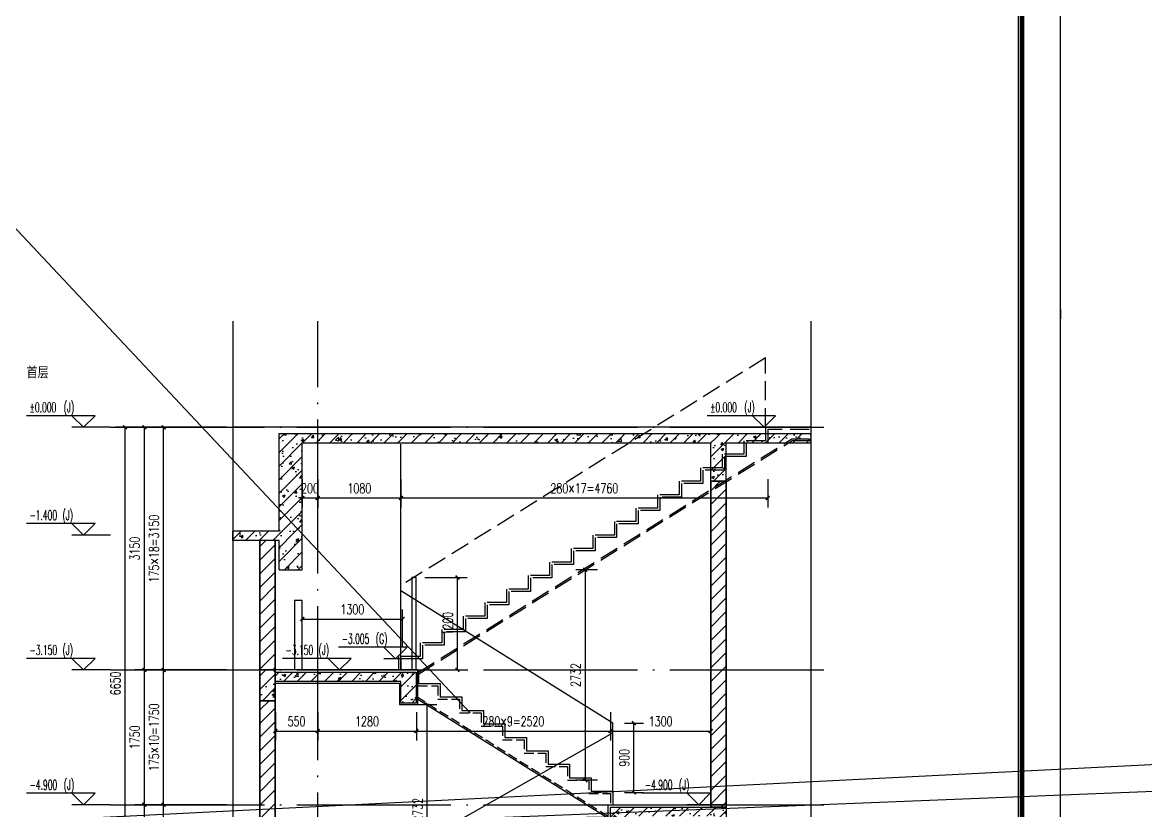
# Model space of a CAD drawing. Header units: millimetres. Extents: x 434053 to 1059003, y -2417481 to 936527.
# Drawn here: x 545028 to 559603, y -1790107 to -1779877 of the extents above; entities that cross this region are included whole.
import ezdxf

# ---------------------------------------------------------------- set-up
doc = ezdxf.new("R2010")
doc.units = ezdxf.units.MM
doc.header["$LTSCALE"] = 1000
doc.header["$MEASUREMENT"] = 0
doc.linetypes.add('DASH', pattern=[0.35, 0.25, -0.1])
doc.linetypes.add('DOTE', pattern=[2.42, 2, -0.2, 0.02, -0.2])
doc.layers.get('Defpoints').update_dxf_attribs({"color": 6})
doc.layers.add('20221202建筑修改', color=6, linetype='Continuous', plot=False)
for name, color, linetype in [('A-ANNO-DIMS', 3, 'Continuous'), ('A-ANNO-TTLB', 7, 'Continuous'), ('A-AXIS', 16, 'DOTE'), ('A-WALL-PATT', 8, 'Continuous'), ('COLUMN', 5, 'Continuous'), ('DIM_ELEV', 3, 'Continuous'), ('DIM_SYMB', 3, 'Continuous'), ('DOTE', 16, 'DOTE'), ('PUB_DIM', 83, 'Continuous'), ('PUB_HATCH', 8, 'Continuous'), ('PUB_TEXT', 7, 'Continuous'), ('S_A-FLOR-STR', 2, 'Continuous'), ('S_STAIR', 2, 'Continuous'), ('STAIR', 2, 'Continuous'), ('WALL', 5, 'Continuous')]:
    doc.layers.add(name, color=color, linetype=linetype)
doc.layers.add('A-WALL', color=5, linetype='Continuous', lineweight=35)
doc.styles.add('_TCH_DIM', font='SIMPLEX.shx', dxfattribs={"width": 0.8, "height": 3, "bigfont": 'GBCBIG.shx'})
doc.styles.add('_TCH_DIM_T3', font='SIMPLEX', dxfattribs={"width": 0.705882, "bigfont": 'GBCBIG'})
doc.styles.add('宋体', font='', dxfattribs={"width": 0.8})
doc.styles.get('宋体').set_extended_font_data('SimSun')
doc.dimstyles.new('_TCH_ARCH&&50', dxfattribs={"dimtxt": 127.5, "dimasz": 50, "dimexe": 125, "dimexo": 150, "dimgap": 61.25, "dimtad": 1, "dimdec": 0, "dimzin": 0, "dimdsep": 46, "dimtxsty": '_TCH_DIM_T3', "dimblk": 'ARCHTICK', "dimcen": 0.09, "dimclrt": 7, "dimazin": 2, "dimtfac": 1, "dimtdec": 0, "dimtix": 1, "dimtmove": 2, "dimatfit": 3, "dimfxl": 1, "dimtolj": 1, "dimtzin": 0, "dimarcsym": 0})
pattern_1 = [(45, (-1713816.56, -1462982.77), (-88.3883476, 88.3883476), []), (50, (-1713816.56, -1462982.77), (358.63009, -31.376067), [37.5, -412.5]), (355, (-1713816.56, -1462982.77), (-69.375667, 376.096067), [30, -330]), (100.4514, (-1713786.68, -1462985.4), (289.25469, 344.71977), [31.870095, -350.571056]), (46.1842, (-1713816.56, -1462882.77), (533.620524, -82.75951), [56.25, -618.75]), (96.6356, (-1713772.1, -1462889.67), (467.33135, 487.05894), [47.80514, -525.8565]), (351.1842, (-1713816.56, -1462882.77), (467.33097, 487.0593), [45, -495]), (21, (-1713766.56, -1462907.77), (298.453526, -201.309445), [37.5, -412.5]), (326, (-1713766.56, -1462907.77), (121.657666, 362.57502), [30, -330]), (71.4514, (-1713741.7, -1462924.55), (420.111314, 161.26525), [31.870095, -350.571056]), (37.5, (-1713816.56, -1462982.77), (6.079928, 166.446927), [0, -326, 0, -335, 0, -331.25]), (7.5, (-1713816.56, -1462982.77), (131.534769, 197.205856), [0, -191, 0, -318.5, 0, -126.25]), (327.5, (-1713928.06, -1462982.77), (266.911218, -11.277436), [0, -125, 0, -390, 0, -517.5]), (317.5, (-1713978.06, -1462982.77), (291.593085, 50.05249), [0, -162.5, 0, -259, 0, -367.5])]
pattern_2 = [(45, (-1713816.56, -1462893.01), (-88.388383, 88.388383), [])]

# ---------------------------------------------------------------- blocks, each defined once
blk = doc.blocks.new('asdfgafgA$C15443CC7')
at = {"layer": 'A-ANNO-TTLB'}
blk.add_lwpolyline([(52200, 0), (209850, 0), (209850, 89100), (52200, 89100)], close=True, dxfattribs=at)
at = {"layer": 'A-ANNO-TTLB', "const_width": 180}
blk.add_lwpolyline([(55950, 1500), (208350, 1500), (208350, 87600), (55950, 87600)], close=True, dxfattribs=at)
blk = doc.blocks.new('asdfadfsdhg')
at = {"xscale": 0.3333333333333333, "yscale": 0.3333333333333333, "zscale": 0.3333333333333333, "rotation": 270}
blk.add_blockref('asdfgafgA$C15443CC7', (0, 69950), dxfattribs=at)
blk = doc.blocks.new('asdfadgdsh')
blk.add_lwpolyline([(0, 47550), (14325, 47550), (14325, 0), (0, 0)], close=True)
blk = doc.blocks.new('_ArchTick')
at = {"color": 0, "linetype": 'ByBlock', "const_width": 0.4}
blk.add_lwpolyline([(-0.5, -0.5), (0.5, 0.5)], dxfattribs=at)
blk = doc.blocks.new('*D1815')
at = {"layer": 'A-ANNO-DIMS', "color": 0, "lineweight": -2, "transparency": 16777216}
for p, q in [((548660, -1787987), (548660, -1787496)), ((549960, -1787987), (549960, -1787496)), ((548660, -1787621), (549960, -1787621))]:
    blk.add_line(p, q, dxfattribs=at)
at = {"layer": 'Defpoints', "color": 0, "transparency": 16777216}
for p in [(549960, -1787621), (548660, -1788137), (549960, -1788137)]:
    blk.add_point(p, dxfattribs=at)
at = {"layer": 'A-ANNO-DIMS', "color": 0, "lineweight": -2, "transparency": 16777216, "xscale": 50, "yscale": 50, "zscale": 50, "rotation": 180}
blk.add_blockref('_ArchTick', (548660, -1787621), dxfattribs=at)
at = {"layer": 'A-ANNO-DIMS', "color": 0, "lineweight": -2, "transparency": 16777216, "xscale": 50, "yscale": 50, "zscale": 50}
blk.add_blockref('_ArchTick', (549960, -1787621), dxfattribs=at)
at = {"layer": 'A-ANNO-DIMS', "color": 7, "transparency": 16777216, "insert": (549310, -1787496), "char_height": 127.5, "attachment_point": 5, "style": '_TCH_DIM_T3'}
blk.add_mtext('\\A1;1300', dxfattribs=at)
blk = doc.blocks.new('*D1968')
at = {"layer": 'Defpoints', "color": 0, "transparency": 16777216}
for p in [(549940, -1785657), (554700, -1785657), (554700, -1786050)]:
    blk.add_point(p, dxfattribs=at)
at = {"layer": 'PUB_DIM', "color": 0, "lineweight": -2, "transparency": 16777216}
for p, q in [((549940, -1785807), (549940, -1786175)), ((554700, -1785807), (554700, -1786175)), ((549940, -1786050), (554700, -1786050))]:
    blk.add_line(p, q, dxfattribs=at)
at = {"layer": 'PUB_DIM', "color": 0, "lineweight": -2, "transparency": 16777216, "xscale": 50, "yscale": 50, "zscale": 50, "rotation": 180}
blk.add_blockref('_ArchTick', (549940, -1786050), dxfattribs=at)
at = {"layer": 'PUB_DIM', "color": 0, "lineweight": -2, "transparency": 16777216, "xscale": 50, "yscale": 50, "zscale": 50}
blk.add_blockref('_ArchTick', (554700, -1786050), dxfattribs=at)
at = {"layer": 'PUB_DIM', "color": 7, "transparency": 16777216, "insert": (552320, -1785925), "char_height": 127.5, "attachment_point": 5, "style": '_TCH_DIM_T3'}
blk.add_mtext('\\A1;280×17=4760', dxfattribs=at)
blk = doc.blocks.new('*D1969')
at = {"layer": 'Defpoints', "color": 0, "transparency": 16777216}
for p in [(548860, -1785657), (549940, -1785657), (549940, -1786050)]:
    blk.add_point(p, dxfattribs=at)
at = {"layer": 'PUB_DIM', "color": 0, "lineweight": -2, "transparency": 16777216}
for p, q in [((548860, -1785807), (548860, -1786175)), ((549940, -1785807), (549940, -1786175)), ((548860, -1786050), (549940, -1786050))]:
    blk.add_line(p, q, dxfattribs=at)
at = {"layer": 'PUB_DIM', "color": 0, "lineweight": -2, "transparency": 16777216, "xscale": 50, "yscale": 50, "zscale": 50, "rotation": 180}
blk.add_blockref('_ArchTick', (548860, -1786050), dxfattribs=at)
at = {"layer": 'PUB_DIM', "color": 0, "lineweight": -2, "transparency": 16777216, "xscale": 50, "yscale": 50, "zscale": 50}
blk.add_blockref('_ArchTick', (549940, -1786050), dxfattribs=at)
at = {"layer": 'PUB_DIM', "color": 7, "transparency": 16777216, "insert": (549400, -1785925), "char_height": 127.5, "attachment_point": 5, "style": '_TCH_DIM_T3'}
blk.add_mtext('\\A1;1080', dxfattribs=at)
blk = doc.blocks.new('*D1970')
at = {"layer": 'Defpoints', "color": 0, "transparency": 16777216}
for p in [(548660, -1785657), (548860, -1785657), (548860, -1786050)]:
    blk.add_point(p, dxfattribs=at)
at = {"layer": 'PUB_DIM', "color": 0, "lineweight": -2, "transparency": 16777216}
for p, q in [((548660, -1785807), (548660, -1786175)), ((548860, -1785807), (548860, -1786175)), ((548660, -1786050), (548610, -1786050)), ((548660, -1786050), (548860, -1786050)), ((548860, -1786050), (548910, -1786050))]:
    blk.add_line(p, q, dxfattribs=at)
at = {"layer": 'PUB_DIM', "color": 0, "lineweight": -2, "transparency": 16777216, "xscale": 50, "yscale": 50, "zscale": 50}
blk.add_blockref('_ArchTick', (548660, -1786050), dxfattribs=at)
at = {"layer": 'PUB_DIM', "color": 0, "lineweight": -2, "transparency": 16777216, "xscale": 50, "yscale": 50, "zscale": 50, "rotation": 180}
blk.add_blockref('_ArchTick', (548860, -1786050), dxfattribs=at)
at = {"layer": 'PUB_DIM', "color": 7, "transparency": 16777216, "insert": (548760, -1785925), "char_height": 127.5, "attachment_point": 5, "style": '_TCH_DIM_T3'}
blk.add_mtext('\\A1;200', dxfattribs=at)
blk = doc.blocks.new('*D1971')
at = {"layer": 'Defpoints', "color": 0, "transparency": 16777216}
for p in [(550098, -1787082), (550673, -1787082), (550098, -1788282)]:
    blk.add_point(p, dxfattribs=at)
at = {"layer": 'PUB_DIM', "color": 0, "lineweight": -2, "transparency": 16777216}
for p, q in [((550248, -1787082), (550798, -1787082)), ((550673, -1788282), (550673, -1787082)), ((550248, -1788282), (550798, -1788282))]:
    blk.add_line(p, q, dxfattribs=at)
at = {"layer": 'PUB_DIM', "color": 0, "lineweight": -2, "transparency": 16777216, "xscale": 50, "yscale": 50, "zscale": 50}
for p, rotation in [((550673, -1787082), 90), ((550673, -1788282), 270)]:
    blk.add_blockref('_ArchTick', p, dxfattribs=dict(at, rotation=rotation))
at = {"layer": 'PUB_DIM', "color": 7, "transparency": 16777216, "insert": (550548, -1787682), "char_height": 127.5, "attachment_point": 5, "rotation": 90, "style": '_TCH_DIM_T3'}
blk.add_mtext('\\A1;1200', dxfattribs=at)
blk = doc.blocks.new('*D2107')
at = {"layer": 'Defpoints', "color": 0, "transparency": 16777216}
for p in [(546860, -1785132), (547831, -1785132), (547831, -1788282)]:
    blk.add_point(p, dxfattribs=at)
at = {"layer": 'PUB_DIM', "color": 0, "lineweight": -2, "transparency": 16777216}
for p, q in [((547681, -1785132), (546735, -1785132)), ((546860, -1788282), (546860, -1785132)), ((547681, -1788282), (546735, -1788282))]:
    blk.add_line(p, q, dxfattribs=at)
at = {"layer": 'PUB_DIM', "color": 0, "lineweight": -2, "transparency": 16777216, "xscale": 50, "yscale": 50, "zscale": 50}
for p, rotation in [((546860, -1785132), 90), ((546860, -1788282), 270)]:
    blk.add_blockref('_ArchTick', p, dxfattribs=dict(at, rotation=rotation))
at = {"layer": 'PUB_DIM', "color": 7, "transparency": 16777216, "insert": (546735, -1786707), "char_height": 127.5, "attachment_point": 5, "rotation": 90, "style": '_TCH_DIM_T3'}
blk.add_mtext('\\A1;175×18=3150', dxfattribs=at)
blk = doc.blocks.new('*D2108')
at = {"layer": 'Defpoints', "color": 0, "transparency": 16777216}
for p in [(546860, -1788282), (547831, -1788282), (547831, -1790032)]:
    blk.add_point(p, dxfattribs=at)
at = {"layer": 'PUB_DIM', "color": 0, "lineweight": -2, "transparency": 16777216}
for p, q in [((547681, -1788282), (546735, -1788282)), ((546860, -1790032), (546860, -1788282)), ((547681, -1790032), (546735, -1790032))]:
    blk.add_line(p, q, dxfattribs=at)
at = {"layer": 'PUB_DIM', "color": 0, "lineweight": -2, "transparency": 16777216, "xscale": 50, "yscale": 50, "zscale": 50}
for p, rotation in [((546860, -1788282), 90), ((546860, -1790032), 270)]:
    blk.add_blockref('_ArchTick', p, dxfattribs=dict(at, rotation=rotation))
at = {"layer": 'PUB_DIM', "color": 7, "transparency": 16777216, "insert": (546735, -1789157), "char_height": 127.5, "attachment_point": 5, "rotation": 90, "style": '_TCH_DIM_T3'}
blk.add_mtext('\\A1;175×10=1750', dxfattribs=at)
blk = doc.blocks.new('*D2109')
at = {"layer": 'Defpoints', "color": 0, "transparency": 16777216}
for p in [(546860, -1790032), (547831, -1790032), (547831, -1791782)]:
    blk.add_point(p, dxfattribs=at)
at = {"layer": 'PUB_DIM', "color": 0, "lineweight": -2, "transparency": 16777216}
for p, q in [((547681, -1790032), (546735, -1790032)), ((546860, -1791782), (546860, -1790032)), ((547681, -1791782), (546735, -1791782))]:
    blk.add_line(p, q, dxfattribs=at)
at = {"layer": 'PUB_DIM', "color": 0, "lineweight": -2, "transparency": 16777216, "xscale": 50, "yscale": 50, "zscale": 50}
for p, rotation in [((546860, -1790032), 90), ((546860, -1791782), 270)]:
    blk.add_blockref('_ArchTick', p, dxfattribs=dict(at, rotation=rotation))
at = {"layer": 'PUB_DIM', "color": 7, "transparency": 16777216, "insert": (546735, -1790907), "char_height": 127.5, "attachment_point": 5, "rotation": 90, "style": '_TCH_DIM_T3'}
blk.add_mtext('\\A1;159.1×11=1750', dxfattribs=at)
blk = doc.blocks.new('*D2114')
at = {"layer": 'Defpoints', "color": 0, "transparency": 16777216}
for p in [(552660, -1788682), (553960, -1788682), (553960, -1789075)]:
    blk.add_point(p, dxfattribs=at)
at = {"layer": 'PUB_DIM', "color": 0, "lineweight": -2, "transparency": 16777216}
for p, q in [((552660, -1788832), (552660, -1789200)), ((553960, -1788832), (553960, -1789200)), ((552660, -1789075), (553960, -1789075))]:
    blk.add_line(p, q, dxfattribs=at)
at = {"layer": 'PUB_DIM', "color": 0, "lineweight": -2, "transparency": 16777216, "xscale": 50, "yscale": 50, "zscale": 50, "rotation": 180}
blk.add_blockref('_ArchTick', (552660, -1789075), dxfattribs=at)
at = {"layer": 'PUB_DIM', "color": 0, "lineweight": -2, "transparency": 16777216, "xscale": 50, "yscale": 50, "zscale": 50}
blk.add_blockref('_ArchTick', (553960, -1789075), dxfattribs=at)
at = {"layer": 'PUB_DIM', "color": 7, "transparency": 16777216, "insert": (553310, -1788950), "char_height": 127.5, "attachment_point": 5, "style": '_TCH_DIM_T3'}
blk.add_mtext('\\A1;1300', dxfattribs=at)
blk = doc.blocks.new('*D2115')
at = {"layer": 'Defpoints', "color": 0, "transparency": 16777216}
for p in [(550140, -1788682), (552660, -1788682), (552660, -1789075)]:
    blk.add_point(p, dxfattribs=at)
at = {"layer": 'PUB_DIM', "color": 0, "lineweight": -2, "transparency": 16777216}
for p, q in [((550140, -1788832), (550140, -1789200)), ((552660, -1788832), (552660, -1789200)), ((550140, -1789075), (552660, -1789075))]:
    blk.add_line(p, q, dxfattribs=at)
at = {"layer": 'PUB_DIM', "color": 0, "lineweight": -2, "transparency": 16777216, "xscale": 50, "yscale": 50, "zscale": 50, "rotation": 180}
blk.add_blockref('_ArchTick', (550140, -1789075), dxfattribs=at)
at = {"layer": 'PUB_DIM', "color": 0, "lineweight": -2, "transparency": 16777216, "xscale": 50, "yscale": 50, "zscale": 50}
blk.add_blockref('_ArchTick', (552660, -1789075), dxfattribs=at)
at = {"layer": 'PUB_DIM', "color": 7, "transparency": 16777216, "insert": (551400, -1788950), "char_height": 127.5, "attachment_point": 5, "style": '_TCH_DIM_T3'}
blk.add_mtext('\\A1;280×9=2520', dxfattribs=at)
blk = doc.blocks.new('*D2116')
at = {"layer": 'Defpoints', "color": 0, "transparency": 16777216}
for p in [(548860, -1788682), (550140, -1788682), (550140, -1789075)]:
    blk.add_point(p, dxfattribs=at)
at = {"layer": 'PUB_DIM', "color": 0, "lineweight": -2, "transparency": 16777216}
for p, q in [((548860, -1788832), (548860, -1789200)), ((550140, -1788832), (550140, -1789200)), ((548860, -1789075), (550140, -1789075))]:
    blk.add_line(p, q, dxfattribs=at)
at = {"layer": 'PUB_DIM', "color": 0, "lineweight": -2, "transparency": 16777216, "xscale": 50, "yscale": 50, "zscale": 50, "rotation": 180}
blk.add_blockref('_ArchTick', (548860, -1789075), dxfattribs=at)
at = {"layer": 'PUB_DIM', "color": 0, "lineweight": -2, "transparency": 16777216, "xscale": 50, "yscale": 50, "zscale": 50}
blk.add_blockref('_ArchTick', (550140, -1789075), dxfattribs=at)
at = {"layer": 'PUB_DIM', "color": 7, "transparency": 16777216, "insert": (549500, -1788950), "char_height": 127.5, "attachment_point": 5, "style": '_TCH_DIM_T3'}
blk.add_mtext('\\A1;1280', dxfattribs=at)
blk = doc.blocks.new('*D2117')
at = {"layer": 'Defpoints', "color": 0, "transparency": 16777216}
for p in [(548310, -1788682), (548860, -1788682), (548860, -1789075)]:
    blk.add_point(p, dxfattribs=at)
at = {"layer": 'PUB_DIM', "color": 0, "lineweight": -2, "transparency": 16777216}
for p, q in [((548310, -1788832), (548310, -1789200)), ((548860, -1788832), (548860, -1789200)), ((548310, -1789075), (548860, -1789075))]:
    blk.add_line(p, q, dxfattribs=at)
at = {"layer": 'PUB_DIM', "color": 0, "lineweight": -2, "transparency": 16777216, "xscale": 50, "yscale": 50, "zscale": 50, "rotation": 180}
blk.add_blockref('_ArchTick', (548310, -1789075), dxfattribs=at)
at = {"layer": 'PUB_DIM', "color": 0, "lineweight": -2, "transparency": 16777216, "xscale": 50, "yscale": 50, "zscale": 50}
blk.add_blockref('_ArchTick', (548860, -1789075), dxfattribs=at)
at = {"layer": 'PUB_DIM', "color": 7, "transparency": 16777216, "insert": (548585, -1788950), "char_height": 127.5, "attachment_point": 5, "style": '_TCH_DIM_T3'}
blk.add_mtext('\\A1;550', dxfattribs=at)
blk = doc.blocks.new('*D2134')
at = {"layer": 'Defpoints', "color": 0, "transparency": 16777216}
for p in [(552333, -1786982), (552640, -1786982), (552640, -1789714)]:
    blk.add_point(p, dxfattribs=at)
at = {"layer": 'PUB_DIM', "color": 0, "lineweight": -2, "transparency": 16777216}
for p, q in [((552490, -1786982), (552208, -1786982)), ((552333, -1789714), (552333, -1786982)), ((552490, -1789714), (552208, -1789714))]:
    blk.add_line(p, q, dxfattribs=at)
at = {"layer": 'PUB_DIM', "color": 0, "lineweight": -2, "transparency": 16777216, "xscale": 50, "yscale": 50, "zscale": 50}
for p, rotation in [((552333, -1786982), 90), ((552333, -1789714), 270)]:
    blk.add_blockref('_ArchTick', p, dxfattribs=dict(at, rotation=rotation))
at = {"layer": 'PUB_DIM', "color": 7, "transparency": 16777216, "insert": (552208, -1788348), "char_height": 127.5, "attachment_point": 5, "rotation": 90, "style": '_TCH_DIM_T3'}
blk.add_mtext('\\A1;2732', dxfattribs=at)
blk = doc.blocks.new('*D2139')
at = {"layer": 'Defpoints', "color": 0, "transparency": 16777216}
for p in [(549880, -1788732), (550282, -1788732), (549880, -1791464)]:
    blk.add_point(p, dxfattribs=at)
at = {"layer": 'PUB_DIM', "color": 0, "lineweight": -2, "transparency": 16777216}
for p, q in [((550030, -1788732), (550407, -1788732)), ((550282, -1791464), (550282, -1788732)), ((550030, -1791464), (550407, -1791464))]:
    blk.add_line(p, q, dxfattribs=at)
at = {"layer": 'PUB_DIM', "color": 0, "lineweight": -2, "transparency": 16777216, "xscale": 50, "yscale": 50, "zscale": 50}
for p, rotation in [((550282, -1788732), 90), ((550282, -1791464), 270)]:
    blk.add_blockref('_ArchTick', p, dxfattribs=dict(at, rotation=rotation))
at = {"layer": 'PUB_DIM', "color": 7, "transparency": 16777216, "insert": (550157, -1790098), "char_height": 127.5, "attachment_point": 5, "rotation": 90, "style": '_TCH_DIM_T3'}
blk.add_mtext('\\A1;2732', dxfattribs=at)
blk = doc.blocks.new('*D2140')
at = {"layer": 'Defpoints', "color": 0, "transparency": 16777216}
for p in [(552690, -1788973), (552964, -1788973), (552690, -1789873)]:
    blk.add_point(p, dxfattribs=at)
at = {"layer": 'PUB_DIM', "color": 0, "lineweight": -2, "transparency": 16777216}
for p, q in [((552840, -1788973), (553089, -1788973)), ((552964, -1789873), (552964, -1788973)), ((552840, -1789873), (553089, -1789873))]:
    blk.add_line(p, q, dxfattribs=at)
at = {"layer": 'PUB_DIM', "color": 0, "lineweight": -2, "transparency": 16777216, "xscale": 50, "yscale": 50, "zscale": 50}
for p, rotation in [((552964, -1788973), 90), ((552964, -1789873), 270)]:
    blk.add_blockref('_ArchTick', p, dxfattribs=dict(at, rotation=rotation))
at = {"layer": 'PUB_DIM', "color": 7, "transparency": 16777216, "insert": (552839, -1789423), "char_height": 127.5, "attachment_point": 5, "rotation": 90, "style": '_TCH_DIM_T3'}
blk.add_mtext('\\A1;900', dxfattribs=at)
blk = doc.blocks.new('*D2146')
at = {"layer": 'Defpoints', "color": 0, "transparency": 16777216}
for p in [(546610, -1785132), (547581, -1785132), (547581, -1788282)]:
    blk.add_point(p, dxfattribs=at)
at = {"layer": 'PUB_DIM', "color": 0, "lineweight": -2, "transparency": 16777216}
for p, q in [((547431, -1785132), (546485, -1785132)), ((546610, -1788282), (546610, -1785132)), ((547431, -1788282), (546485, -1788282))]:
    blk.add_line(p, q, dxfattribs=at)
at = {"layer": 'PUB_DIM', "color": 0, "lineweight": -2, "transparency": 16777216, "xscale": 50, "yscale": 50, "zscale": 50}
for p, rotation in [((546610, -1785132), 90), ((546610, -1788282), 270)]:
    blk.add_blockref('_ArchTick', p, dxfattribs=dict(at, rotation=rotation))
at = {"layer": 'PUB_DIM', "color": 7, "transparency": 16777216, "insert": (546485, -1786707), "char_height": 127.5, "attachment_point": 5, "rotation": 90, "style": '_TCH_DIM_T3'}
blk.add_mtext('\\A1;3150', dxfattribs=at)
blk = doc.blocks.new('*D2147')
at = {"layer": 'Defpoints', "color": 0, "transparency": 16777216}
for p in [(546610, -1788282), (547581, -1788282), (547581, -1790032)]:
    blk.add_point(p, dxfattribs=at)
at = {"layer": 'PUB_DIM', "color": 0, "lineweight": -2, "transparency": 16777216}
for p, q in [((547431, -1788282), (546485, -1788282)), ((546610, -1790032), (546610, -1788282)), ((547431, -1790032), (546485, -1790032))]:
    blk.add_line(p, q, dxfattribs=at)
at = {"layer": 'PUB_DIM', "color": 0, "lineweight": -2, "transparency": 16777216, "xscale": 50, "yscale": 50, "zscale": 50}
for p, rotation in [((546610, -1788282), 90), ((546610, -1790032), 270)]:
    blk.add_blockref('_ArchTick', p, dxfattribs=dict(at, rotation=rotation))
at = {"layer": 'PUB_DIM', "color": 7, "transparency": 16777216, "insert": (546485, -1789157), "char_height": 127.5, "attachment_point": 5, "rotation": 90, "style": '_TCH_DIM_T3'}
blk.add_mtext('\\A1;1750', dxfattribs=at)
blk = doc.blocks.new('*D2148')
at = {"layer": 'Defpoints', "color": 0, "transparency": 16777216}
for p in [(546610, -1790032), (547581, -1790032), (547581, -1791782)]:
    blk.add_point(p, dxfattribs=at)
at = {"layer": 'PUB_DIM', "color": 0, "lineweight": -2, "transparency": 16777216}
for p, q in [((547431, -1790032), (546485, -1790032)), ((546610, -1791782), (546610, -1790032)), ((547431, -1791782), (546485, -1791782))]:
    blk.add_line(p, q, dxfattribs=at)
at = {"layer": 'PUB_DIM', "color": 0, "lineweight": -2, "transparency": 16777216, "xscale": 50, "yscale": 50, "zscale": 50}
for p, rotation in [((546610, -1790032), 90), ((546610, -1791782), 270)]:
    blk.add_blockref('_ArchTick', p, dxfattribs=dict(at, rotation=rotation))
at = {"layer": 'PUB_DIM', "color": 7, "transparency": 16777216, "insert": (546485, -1790907), "char_height": 127.5, "attachment_point": 5, "rotation": 90, "style": '_TCH_DIM_T3'}
blk.add_mtext('\\A1;1750', dxfattribs=at)
blk = doc.blocks.new('*D2157')
at = {"layer": 'Defpoints', "color": 0, "transparency": 16777216}
for p in [(546360, -1785132), (546646, -1785132), (546646, -1791782)]:
    blk.add_point(p, dxfattribs=at)
at = {"layer": 'PUB_DIM', "color": 0, "lineweight": -2, "transparency": 16777216}
for p, q in [((546496, -1785132), (546235, -1785132)), ((546360, -1791782), (546360, -1785132)), ((546496, -1791782), (546235, -1791782))]:
    blk.add_line(p, q, dxfattribs=at)
at = {"layer": 'PUB_DIM', "color": 0, "lineweight": -2, "transparency": 16777216, "xscale": 50, "yscale": 50, "zscale": 50}
for p, rotation in [((546360, -1785132), 90), ((546360, -1791782), 270)]:
    blk.add_blockref('_ArchTick', p, dxfattribs=dict(at, rotation=rotation))
at = {"layer": 'PUB_DIM', "color": 7, "transparency": 16777216, "insert": (546235, -1788457), "char_height": 127.5, "attachment_point": 5, "rotation": 90, "style": '_TCH_DIM_T3'}
blk.add_mtext('\\A1;6650', dxfattribs=at)

msp = doc.modelspace()

# ---------------------------------------------------------------- hatches: boundary and pattern name
at = {"layer": 'A-WALL-PATT'}
h = msp.add_hatch(dxfattribs=at)
h.set_pattern_fill('普通砖', color=256, scale=50, style=0)
h.set_pattern_definition(pattern_2)
h.paths.add_polyline_path([(554159.5, -1790062.3), (554159.5, -1785832.3), (553959.5, -1785832.3), (553959.5, -1790062.3)])
h = msp.add_hatch(dxfattribs=at)
h.set_pattern_fill('普通砖', color=256, scale=50, style=0)
h.set_pattern_definition(pattern_2)
h.paths.add_polyline_path([(548109.5, -1788282.3), (548309.5, -1788282.3), (548309.5, -1786602.3), (548109.5, -1786602.3)])
h = msp.add_hatch(dxfattribs=at)
h.set_pattern_fill('钢筋混凝土', color=256, scale=50, style=0)
h.set_pattern_definition(pattern_1)
h.paths.add_polyline_path([(548309.5, -1788682.3), (548309.5, -1788282.3), (548109.5, -1788282.3), (548109.5, -1788682.3)])
h = msp.add_hatch(dxfattribs=at)
h.set_pattern_fill('普通砖', color=256, scale=50, style=0)
h.set_pattern_definition(pattern_2)
h.paths.add_polyline_path([(548109.5, -1791882.3), (548309.5, -1791882.3), (548309.5, -1788682.3), (548109.5, -1788682.3)])
at = {"layer": 'PUB_HATCH'}
h = msp.add_hatch(dxfattribs=at)
h.set_pattern_fill('钢筋混凝土', color=256, scale=50, style=0)
h.set_pattern_definition(pattern_1)
h.paths.add_polyline_path([(548359.5, -1785212.3), (548659.5, -1785332.3), (553959.5, -1785332.3), (554026.2, -1785292.3), (553959.5, -1785212.3)])
h = msp.add_hatch(dxfattribs=at)
h.set_pattern_fill('钢筋混凝土', color=256, scale=50, style=0)
h.set_pattern_definition(pattern_1)
h.paths.add_polyline_path([(548459.5, -1786522.3), (548659.5, -1786482.3), (548659.5, -1785332.3), (548359.5, -1785212.3), (548359.5, -1786482.3)])
h = msp.add_hatch(dxfattribs=at)
h.set_pattern_fill('钢筋混凝土', color=256, scale=50, style=0)
h.set_pattern_definition(pattern_1)
h.paths.add_polyline_path([(554026.2, -1785292.3), (554159.5, -1785332.3), (555259.5, -1785332.3), (555259.5, -1785212.3), (553959.5, -1785212.3)])
h = msp.add_hatch(dxfattribs=at)
h.set_pattern_fill('钢筋混凝土', color=256, scale=50, style=0)
h.set_pattern_definition(pattern_1)
h.paths.add_polyline_path([(554159.5, -1785832.3), (554159.5, -1785332.3), (554026.2, -1785292.3), (553959.5, -1785332.3), (553959.5, -1785832.3)])
h = msp.add_hatch(dxfattribs=at)
h.set_pattern_fill('钢筋混凝土', color=256, scale=50, style=0)
h.set_pattern_definition(pattern_1)
h.paths.add_polyline_path([(548209.5, -1786602.3), (548209.5, -1786482.3), (547759.5, -1786482.3), (547759.5, -1786602.3)])
h = msp.add_hatch(dxfattribs=at)
h.set_pattern_fill('钢筋混凝土', color=256, scale=50, style=0)
h.set_pattern_definition(pattern_1)
h.paths.add_polyline_path([(548459.5, -1786522.3), (548359.5, -1786482.3), (548209.5, -1786482.3), (548209.5, -1786602.3), (548359.5, -1786602.3)])
h = msp.add_hatch(dxfattribs=at)
h.set_pattern_fill('钢筋混凝土', color=256, scale=50, style=0)
h.set_pattern_definition(pattern_1)
h.paths.add_polyline_path([(548659.5, -1786982.3), (548659.5, -1786482.3), (548459.5, -1786522.3), (548359.5, -1786602.3), (548359.5, -1786982.3)])
h = msp.add_hatch(dxfattribs=at)
h.set_pattern_fill('钢筋混凝土', color=256, scale=50, style=0)
h.set_pattern_definition([(45, (-2251352.46, -1097392.77), (-88.3883476, 88.3883476), []), (50, (-2251352.46, -1097392.77), (358.63009, -31.376067), [37.5, -412.5]), (355, (-2251352.46, -1097392.77), (-69.375667, 376.096067), [30, -330]), (100.4514, (-2251322.58, -1097395.4), (289.25469, 344.71977), [31.870095, -350.571056]), (46.1842, (-2251352.46, -1097292.77), (533.620524, -82.75951), [56.25, -618.75]), (96.6356, (-2251308, -1097299.67), (467.33135, 487.05894), [47.80514, -525.8565]), (351.1842, (-2251352.46, -1097292.77), (467.33097, 487.0593), [45, -495]), (21, (-2251302.46, -1097317.77), (298.453526, -201.309445), [37.5, -412.5]), (326, (-2251302.46, -1097317.77), (121.657666, 362.575023), [30, -330]), (71.4514, (-2251277.6, -1097334.55), (420.111314, 161.26525), [31.870095, -350.571056]), (37.5, (-2251352.46, -1097392.77), (6.0799277, 166.446927), [0, -326, 0, -335, 0, -331.25]), (7.5, (-2251352.46, -1097392.77), (131.534769, 197.205856), [0, -191, 0, -318.5, 0, -126.25]), (327.5, (-2251463.96, -1097392.77), (266.911218, -11.277436), [0, -125, 0, -390, 0, -517.5]), (317.5, (-2251513.96, -1097392.77), (291.593085, 50.052491), [0, -162.5, 0, -259, 0, -367.5])])
h.paths.add_polyline_path([(550139.5, -1788312.3), (550139.5, -1788432.3), (550139.5, -1788712.3), (549939.5, -1788712.3), (549939.5, -1788432.3), (548309.5, -1788432.3), (548309.5, -1788312.3)])
h = msp.add_hatch(dxfattribs=at)
h.set_pattern_fill('钢筋混凝土', color=256, scale=50, style=0)
h.set_pattern_definition([(45, (-2251422.35, -1068642.77), (-88.3883476, 88.3883476), []), (50, (-2251422.35, -1068642.77), (358.63009, -31.376067), [37.5, -412.5]), (355, (-2251422.35, -1068642.77), (-69.375667, 376.096067), [30, -330]), (100.4514, (-2251392.46, -1068645.4), (289.25469, 344.71977), [31.870095, -350.571056]), (46.1842, (-2251422.35, -1068542.77), (533.620524, -82.75951), [56.25, -618.75]), (96.6356, (-2251377.9, -1068549.67), (467.33135, 487.05894), [47.80514, -525.8565]), (351.1842, (-2251422.35, -1068542.77), (467.33097, 487.0593), [45, -495]), (21, (-2251372.35, -1068567.77), (298.453526, -201.309445), [37.5, -412.5]), (326, (-2251372.35, -1068567.77), (121.657666, 362.575023), [30, -330]), (71.4514, (-2251347.47, -1068584.55), (420.111314, 161.26525), [31.870095, -350.571056]), (37.5, (-2251422.35, -1068642.77), (6.0799277, 166.446927), [0, -326, 0, -335, 0, -331.25]), (7.5, (-2251422.35, -1068642.77), (131.534769, 197.205856), [0, -191, 0, -318.5, 0, -126.25]), (327.5, (-2251533.85, -1068642.77), (266.911218, -11.277436), [0, -125, 0, -390, 0, -517.5]), (317.5, (-2251583.85, -1068642.77), (291.593085, 50.052491), [0, -162.5, 0, -259, 0, -367.5])])
edge = h.paths.add_edge_path()
edge.add_line((548859.5, -1791812.3), (549859.5, -1791812.3))
edge.add_line((549859.5, -1791812.3), (549859.5, -1791653.2))
edge.add_line((549859.5, -1791653.2), (550139.5, -1791653.2))
edge.add_line((550139.5, -1791653.2), (550139.5, -1791494.1))
edge.add_line((550139.5, -1791494.1), (550419.5, -1791494.1))
edge.add_line((550419.5, -1791494.1), (550419.5, -1791335))
edge.add_line((550419.5, -1791335), (550699.5, -1791335))
edge.add_line((550699.5, -1791335), (550699.5, -1791175.9))
edge.add_line((550699.5, -1791175.9), (550979.5, -1791175.9))
edge.add_line((550979.5, -1791175.9), (550979.5, -1791016.8))
edge.add_line((550979.5, -1791016.8), (551259.5, -1791016.8))
edge.add_line((551259.5, -1791016.8), (551259.5, -1790857.7))
edge.add_line((551259.5, -1790857.7), (551539.5, -1790857.7))
edge.add_line((551539.5, -1790857.7), (551539.5, -1790698.6))
edge.add_line((551539.5, -1790698.6), (551819.5, -1790698.6))
edge.add_line((551819.5, -1790698.6), (551819.5, -1790539.5))
edge.add_line((551819.5, -1790539.5), (552099.5, -1790539.5))
edge.add_line((552099.5, -1790539.5), (552099.5, -1790380.5))
edge.add_line((552099.5, -1790380.5), (552379.5, -1790380.5))
edge.add_line((552379.5, -1790380.5), (552379.5, -1790221.4))
edge.add_line((552379.5, -1790221.4), (552659.5, -1790221.4))
edge.add_line((552659.5, -1790221.4), (552659.5, -1790062.3))
edge.add_line((552659.5, -1790062.3), (553959.5, -1790062.3))
edge.add_line((553959.5, -1790062.3), (554159.5, -1790062.3))
edge.add_line((554159.5, -1790062.3), (554159.5, -1790462.3))
edge.add_line((554159.5, -1790462.3), (553959.5, -1790462.3))
edge.add_line((553959.5, -1790462.3), (553959.5, -1790182.3))
edge.add_line((553959.5, -1790182.3), (552859.5, -1790182.3))
edge.add_line((552859.5, -1790182.3), (552859.5, -1790462.3))
edge.add_line((552859.5, -1790462.3), (552659.5, -1790462.3))
edge.add_line((552659.5, -1790462.3), (552659.5, -1790359.4))
edge.add_line((552659.5, -1790359.4), (549891.2, -1791932.3))
edge.add_line((549891.2, -1791932.3), (549859.5, -1791932.3))
edge.add_line((549859.5, -1791932.3), (549859.5, -1792212.3))
edge.add_line((549859.5, -1792212.3), (549659.5, -1792212.3))
edge.add_line((549659.5, -1792212.3), (549659.5, -1791932.3))
edge.add_line((549659.5, -1791932.3), (548859.5, -1791932.3))

# ---------------------------------------------------------------- linework, layer by layer
at = {"layer": '20221202建筑修改'}
for points in [[(500113.9, -1779810.3), (525887.9, -1779810.3), (537495.9, -1772426.8), (537695.9, -1774832.3), (550839.5, -1788837.3)], [(700161.6, -1784252.8), (525887.9, -1791210.3), (704575.8, -1782207.8)]]:
    msp.add_lwpolyline(points, dxfattribs=at)
at = {"layer": 'A-AXIS'}
msp.add_line((548859.5, -1799132.3), (548859.5, -1783755.8), dxfattribs=at)
at = {"layer": 'A-WALL'}
for p, q in [((553959.5, -1790062.3), (553959.5, -1785832.3)), ((553959.5, -1785832.3), (554159.5, -1785832.3)), ((554159.5, -1790062.3), (554159.5, -1785832.3)), ((548109.5, -1788282.3), (548109.5, -1786602.3)), ((548309.5, -1788282.3), (548309.5, -1786602.3)), ((548109.5, -1788682.3), (548109.5, -1788282.3)), ((548109.5, -1788282.3), (548309.5, -1788282.3)), ((548309.5, -1788682.3), (548309.5, -1788282.3)), ((548109.5, -1788682.3), (548309.5, -1788682.3)), ((548109.5, -1791882.3), (548109.5, -1788682.3)), ((548309.5, -1791882.3), (548309.5, -1788682.3)), ((553959.5, -1790062.3), (554159.5, -1790062.3))]:
    msp.add_line(p, q, dxfattribs=at)
at = {"layer": 'COLUMN'}
msp.add_lwpolyline([(550139.5, -1788312.3), (550139.5, -1788432.3), (550139.5, -1788712.3), (549939.5, -1788712.3), (549939.5, -1788432.3), (548309.5, -1788432.3), (548309.5, -1788312.3)], close=True, dxfattribs=at)
msp.add_lwpolyline([(552659.5, -1790221.4), (552659.5, -1790062.3), (553959.5, -1790062.3), (554159.5, -1790062.3), (554159.5, -1790462.3)], dxfattribs=at)
at = {"layer": 'DIM_ELEV'}
for p, q in [((545969.5, -1784982.3), (545080, -1784982.3)), ((545819.5, -1785132.3), (545669.5, -1784982.3)), ((545819.5, -1785132.3), (545969.5, -1784982.3)), ((554802, -1784982.3), (553912.5, -1784982.3)), ((554652, -1785132.3), (554502, -1784982.3)), ((554652, -1785132.3), (554802, -1784982.3)), ((546169.5, -1785132.3), (545669.5, -1785132.3)), ((555002, -1785132.3), (554502, -1785132.3)), ((545969.5, -1786382.3), (545080, -1786382.3)), ((545819.5, -1786532.3), (545669.5, -1786382.3)), ((545819.5, -1786532.3), (545969.5, -1786382.3)), ((546169.5, -1786532.3), (545669.5, -1786532.3)), ((550019.5, -1787987.3), (549130, -1787987.3)), ((549869.5, -1788137.3), (549719.5, -1787987.3)), ((549869.5, -1788137.3), (550019.5, -1787987.3)), ((545969.5, -1788132.3), (545080, -1788132.3)), ((545819.5, -1788282.3), (545669.5, -1788132.3)), ((545819.5, -1788282.3), (545969.5, -1788132.3)), ((549293.5, -1788132.3), (548404, -1788132.3)), ((549143.5, -1788282.3), (548993.5, -1788132.3)), ((549143.5, -1788282.3), (549293.5, -1788132.3)), ((550219.5, -1788137.3), (549719.5, -1788137.3)), ((546169.5, -1788282.3), (545669.5, -1788282.3)), ((549493.5, -1788282.3), (548993.5, -1788282.3)), ((545969.5, -1789882.3), (545080, -1789882.3)), ((545819.5, -1790032.3), (545669.5, -1789882.3)), ((545819.5, -1790032.3), (545969.5, -1789882.3)), ((553954, -1789882.3), (553064.5, -1789882.3)), ((553804, -1790032.3), (553654, -1789882.3)), ((553804, -1790032.3), (553954, -1789882.3)), ((546169.5, -1790032.3), (545669.5, -1790032.3)), ((554154, -1790032.3), (553654, -1790032.3))]:
    msp.add_line(p, q, dxfattribs=at)
at = {"layer": 'DIM_SYMB'}
for p, q in [((547759.5, -1783755.8), (547759.5, -1801532.3)), ((555259.5, -1783755.8), (555259.5, -1801532.3))]:
    msp.add_line(p, q, dxfattribs=at)
at = {"layer": 'DOTE'}
for p, q in [((546169.5, -1785132.3), (555459.5, -1785132.3)), ((546169.5, -1788282.3), (555459.5, -1788282.3)), ((546169.5, -1790032.3), (555459.5, -1790032.3))]:
    msp.add_line(p, q, dxfattribs=at)
at = {"layer": 'S_A-FLOR-STR'}
for p, q in [((558500.9, -1783603.3), (558500.9, -1783723.3)), ((555259.5, -1784183.3), (555259.5, -1784303.3))]:
    msp.add_line(p, q, dxfattribs=at)
msp.add_lwpolyline([(548659.5, -1788452.3), (549639.5, -1788452.3)], dxfattribs=at)
at = {"layer": 'S_STAIR'}
for p, q in [((555259.5, -1785132.3), (547759.5, -1785132.3)), ((549939.5, -1788282.3), (549939.5, -1785352.3)), ((552689.5, -1788973.2), (549939.5, -1787254.4)), ((549829.5, -1790723.2), (552689.5, -1789098.2)), ((552689.5, -1789873.2), (552689.5, -1788973.2))]:
    msp.add_line(p, q, dxfattribs=at)
for points in [[(550139.5, -1788282.3), (550139.5, -1787082.3), (550079.5, -1787082.3), (550079.5, -1788282.3)], [(548659.5, -1788282.3), (548659.5, -1787382.3), (548559.5, -1787382.3), (548559.5, -1788282.3)], [(548309.5, -1788452.3), (549919.5, -1788452.3), (549919.5, -1788732.3), (550159.5, -1788732.3), (550159.5, -1788452.3), (550159.5, -1788282.3), (548309.5, -1788282.3)], [(549889.5, -1788282.3), (549889.5, -1788282.3), (550169.5, -1788282.3), (550169.5, -1788457.3), (550449.5, -1788457.3), (550449.5, -1788632.3), (550729.5, -1788632.3), (550729.5, -1788807.3), (551009.5, -1788807.3), (551009.5, -1788982.3), (551289.5, -1788982.3), (551289.5, -1789157.3), (551569.5, -1789157.3), (551569.5, -1789332.3), (551849.5, -1789332.3), (551849.5, -1789507.3), (552129.5, -1789507.3), (552129.5, -1789682.3), (552409.5, -1789682.3), (552409.5, -1789857.3), (552689.5, -1789857.3), (552689.5, -1790032.3)], [(552601.9, -1790191.4), (550159.5, -1788664.9)], [(547759.5, -1791782.3), (549829.5, -1791782.3), (549829.5, -1791623.2), (550109.5, -1791623.2), (550109.5, -1791464.1), (550389.5, -1791464.1), (550389.5, -1791305), (550669.5, -1791305), (550669.5, -1791145.9), (550949.5, -1791145.9), (550949.5, -1790986.8), (551229.5, -1790986.8), (551229.5, -1790827.7), (551509.5, -1790827.7), (551509.5, -1790668.6), (551789.5, -1790668.6), (551789.5, -1790509.5), (552069.5, -1790509.5), (552069.5, -1790350.5), (552349.5, -1790350.5), (552349.5, -1790191.4), (552629.5, -1790191.4), (552629.5, -1790032.3), (553959.5, -1790032.3)]]:
    msp.add_lwpolyline(points, dxfattribs=at)
at = {"layer": 'STAIR', "color": 8, "linetype": 'DASH'}
for p, q in [((554669.5, -1784232.3), (549939.5, -1787188.5)), ((554669.5, -1785132.3), (554669.5, -1784232.3))]:
    msp.add_line(p, q, dxfattribs=at)
for points in [[(555239.5, -1785132.3), (554669.5, -1785132.3), (554669.5, -1785307.3), (554389.5, -1785307.3), (554389.5, -1785482.3), (554109.5, -1785482.3), (554109.5, -1785657.3), (553829.5, -1785657.3), (553829.5, -1785832.3), (553549.5, -1785832.3), (553549.5, -1786007.3), (553269.5, -1786007.3), (553269.5, -1786182.3), (552989.5, -1786182.3), (552989.5, -1786357.3), (552709.5, -1786357.3), (552709.5, -1786532.3), (552429.5, -1786532.3), (552429.5, -1786707.3), (552149.5, -1786707.3), (552149.5, -1786882.3), (551869.5, -1786882.3), (551869.5, -1787057.3), (551589.5, -1787057.3), (551589.5, -1787232.3), (551309.5, -1787232.3), (551309.5, -1787407.3), (551029.5, -1787407.3), (551029.5, -1787582.3), (550749.5, -1787582.3), (550749.5, -1787757.3), (550469.5, -1787757.3), (550469.5, -1787932.3), (550189.5, -1787932.3), (550189.5, -1788107.3), (549909.5, -1788107.3), (549909.5, -1788282.3)], [(555239.5, -1785162.3), (554699.5, -1785162.3), (554699.5, -1785337.3), (554419.5, -1785337.3), (554419.5, -1785512.3), (554139.5, -1785512.3), (554139.5, -1785687.3), (553859.5, -1785687.3), (553859.5, -1785862.3), (553579.5, -1785862.3), (553579.5, -1786037.3), (553299.5, -1786037.3), (553299.5, -1786212.3), (553019.5, -1786212.3), (553019.5, -1786387.3), (552739.5, -1786387.3), (552739.5, -1786562.3), (552459.5, -1786562.3), (552459.5, -1786737.3), (552179.5, -1786737.3), (552179.5, -1786912.3), (551899.5, -1786912.3), (551899.5, -1787087.3), (551619.5, -1787087.3), (551619.5, -1787262.3), (551339.5, -1787262.3), (551339.5, -1787437.3), (551059.5, -1787437.3), (551059.5, -1787612.3), (550779.5, -1787612.3), (550779.5, -1787787.3), (550499.5, -1787787.3), (550499.5, -1787962.3), (550219.5, -1787962.3), (550219.5, -1788137.3), (549939.5, -1788137.3), (549939.5, -1788282.3)], [(550159.5, -1788316.3), (555014, -1785282.3), (555239.5, -1785282.3)], [(550159.5, -1788339.9), (555019.7, -1785302.3), (555239.5, -1785302.3)]]:
    msp.add_lwpolyline(points, dxfattribs=at)
at = {"layer": 'WALL'}
for p, q in [((548359.5, -1785212.3), (553959.5, -1785212.3)), ((548359.5, -1786482.3), (548359.5, -1785212.3)), ((553959.5, -1785212.3), (555259.5, -1785212.3)), ((555259.5, -1785212.3), (555259.5, -1785332.3)), ((548659.5, -1785332.3), (553959.5, -1785332.3)), ((548659.5, -1786482.3), (548659.5, -1785332.3)), ((553959.5, -1785832.3), (553959.5, -1785332.3)), ((554159.5, -1785832.3), (554159.5, -1785332.3)), ((554159.5, -1785332.3), (555259.5, -1785332.3)), ((553959.5, -1785832.3), (554159.5, -1785832.3)), ((548209.5, -1786482.3), (547759.5, -1786482.3)), ((547759.5, -1786602.3), (547759.5, -1786482.3)), ((548359.5, -1786482.3), (548209.5, -1786482.3)), ((548659.5, -1786982.3), (548659.5, -1786482.3)), ((548209.5, -1786602.3), (547759.5, -1786602.3)), ((548359.5, -1786602.3), (548209.5, -1786602.3)), ((548359.5, -1786982.3), (548359.5, -1786602.3)), ((548359.5, -1786982.3), (548659.5, -1786982.3))]:
    msp.add_line(p, q, dxfattribs=at)
at = {"layer": 'WALL', "color": 4, "linetype": 'DASH', "ltscale": 0.5}
for points in [[(550159.5, -1788487.3), (550419.5, -1788487.3), (550419.5, -1788662.3), (550699.5, -1788662.3), (550699.5, -1788837.3), (550979.5, -1788837.3), (550979.5, -1789012.3), (551259.5, -1789012.3), (551259.5, -1789187.3), (551539.5, -1789187.3), (551539.5, -1789362.3), (551819.5, -1789362.3), (551819.5, -1789537.3), (552099.5, -1789537.3), (552099.5, -1789712.3), (552379.5, -1789712.3), (552379.5, -1789887.3), (552659.5, -1789887.3), (552659.5, -1790032.3)], [(552629.5, -1790185), (550159.5, -1788641.3)]]:
    msp.add_lwpolyline(points, dxfattribs=at)

# ---------------------------------------------------------------- block references
for name, p in [('asdfadfsdhg', (528800.9, -1807326.3)), ('asdfadgdsh', (543625.9, -1803576.3))]:
    msp.add_blockref(name, p)

# ---------------------------------------------------------------- texts
at = {"layer": 'PUB_TEXT'}
for s, height, style, width, p in [('首层', 132.17, '宋体', 0.8, (545080, -1784482.3)), ('%%P0.000', 127.5, '_TCH_DIM', 0.564706, (545121.6, -1784937.3)), ('(J)', 127.5, '_TCH_DIM', 0.564706, (545563.7, -1784937.3)), ('%%P0.000', 127.5, '_TCH_DIM', 0.564706, (553954.1, -1784937.3)), ('(J)', 127.5, '_TCH_DIM', 0.564706, (554396.2, -1784937.3)), ('(J)', 127.5, '_TCH_DIM', 0.564706, (545547.9, -1786337.3)), ('-1.400', 127.5, '_TCH_DIM', 0.564706, (545119.5, -1786337.3)), ('(G)', 127.5, '_TCH_DIM', 0.564706, (549613.7, -1787942.3)), ('(J)', 127.5, '_TCH_DIM', 0.564706, (545547.9, -1788087.3)), ('(J)', 127.5, '_TCH_DIM', 0.564706, (548871.9, -1788087.3)), ('-3.005', 127.5, '_TCH_DIM', 0.564706, (549171.6, -1787942.3)), ('-3.150', 127.5, '_TCH_DIM', 0.564706, (545119.5, -1788087.3)), ('-3.150', 127.5, '_TCH_DIM', 0.564706, (548443.5, -1788087.3)), ('(J)', 127.5, '_TCH_DIM', 0.564706, (545563.7, -1789837.3)), ('(J)', 127.5, '_TCH_DIM', 0.564706, (553548.2, -1789837.3)), ('-4.900', 127.5, '_TCH_DIM', 0.564706, (545121.6, -1789837.3)), ('-4.900', 127.5, '_TCH_DIM', 0.564706, (553106.1, -1789837.3))]:
    msp.add_text(s, height=height, dxfattribs=dict(at, style=style, width=width)).set_placement(p)

# ---------------------------------------------------------------- dimensions: what is measured, and where the dimension line sits
at = {"layer": 'A-ANNO-DIMS'}
dim = msp.add_aligned_dim(p1=(548659.5, -1788137.3), p2=(549959.5, -1788137.3), distance=516, dimstyle='_TCH_ARCH&&50', dxfattribs=at)
dim.commit()
dim.dimension.update_dxf_attribs({"geometry": '*D1815', "text_midpoint": (549309.5, -1787496.3)})
at = {"layer": 'PUB_DIM'}
for p1, p2, distance, picture, middle in [((546646, -1791782.3), (546646, -1785132.3), 286.5, '*D2157', (546234.5, -1788457.3)), ((547581, -1788282.3), (547581, -1785132.3), 971.5, '*D2146', (546484.5, -1786707.3)), ((548659.5, -1785657.3), (548859.5, -1785657.3), -392.6, '*D1970', (548759.5, -1785924.8)), ((548859.5, -1785657.3), (549939.5, -1785657.3), -392.6, '*D1969', (549399.5, -1785924.8)), ((550097.8, -1788282.3), (550097.8, -1787082.3), -575, '*D1971', (550547.8, -1787682.3)), ((552639.5, -1789714.1), (552639.5, -1786982.3), 307, '*D2134', (552207.5, -1788348.2)), ((547581, -1790032.3), (547581, -1788282.3), 971.5, '*D2147', (546484.5, -1789157.3)), ((548309.5, -1788682.3), (548859.5, -1788682.3), -392.6, '*D2117', (548584.5, -1788949.8)), ((548859.5, -1788682.3), (550139.5, -1788682.3), -392.6, '*D2116', (549499.5, -1788949.8)), ((549879.5, -1791464.1), (549879.5, -1788732.3), -402.5, '*D2139', (550157, -1790098.2)), ((552659.5, -1788682.3), (553959.5, -1788682.3), -392.6, '*D2114', (553309.5, -1788949.8)), ((552689.5, -1789873.2), (552689.5, -1788973.2), -274.5, '*D2140', (552839, -1789423.2)), ((547581, -1791782.3), (547581, -1790032.3), 971.5, '*D2148', (546484.5, -1790907.3))]:
    dim = msp.add_aligned_dim(p1=p1, p2=p2, distance=distance, dimstyle='_TCH_ARCH&&50', dxfattribs=at)
    dim.commit()
    dim.dimension.update_dxf_attribs({"geometry": picture, "text_midpoint": middle})
for p1, p2, distance, text, picture, middle in [((547831, -1788282.3), (547831, -1785132.3), 971.5, '175×18=3150', '*D2107', (546734.5, -1786707.3)), ((549939.5, -1785657.3), (554699.5, -1785657.3), -392.6, '280×17=4760', '*D1968', (552319.5, -1785924.8)), ((547831, -1790032.3), (547831, -1788282.3), 971.5, '175×10=1750', '*D2108', (546734.5, -1789157.3)), ((550139.5, -1788682.3), (552659.5, -1788682.3), -392.6, '280×9=2520', '*D2115', (551399.5, -1788949.8)), ((547831, -1791782.3), (547831, -1790032.3), 971.5, '159.1×11=1750', '*D2109', (546734.5, -1790907.3))]:
    dim = msp.add_aligned_dim(p1=p1, p2=p2, distance=distance, text=text, dimstyle='_TCH_ARCH&&50', dxfattribs=at)
    dim.commit()
    dim.dimension.update_dxf_attribs({"geometry": picture, "text_midpoint": middle})

doc.saveas('drawing.dxf')
